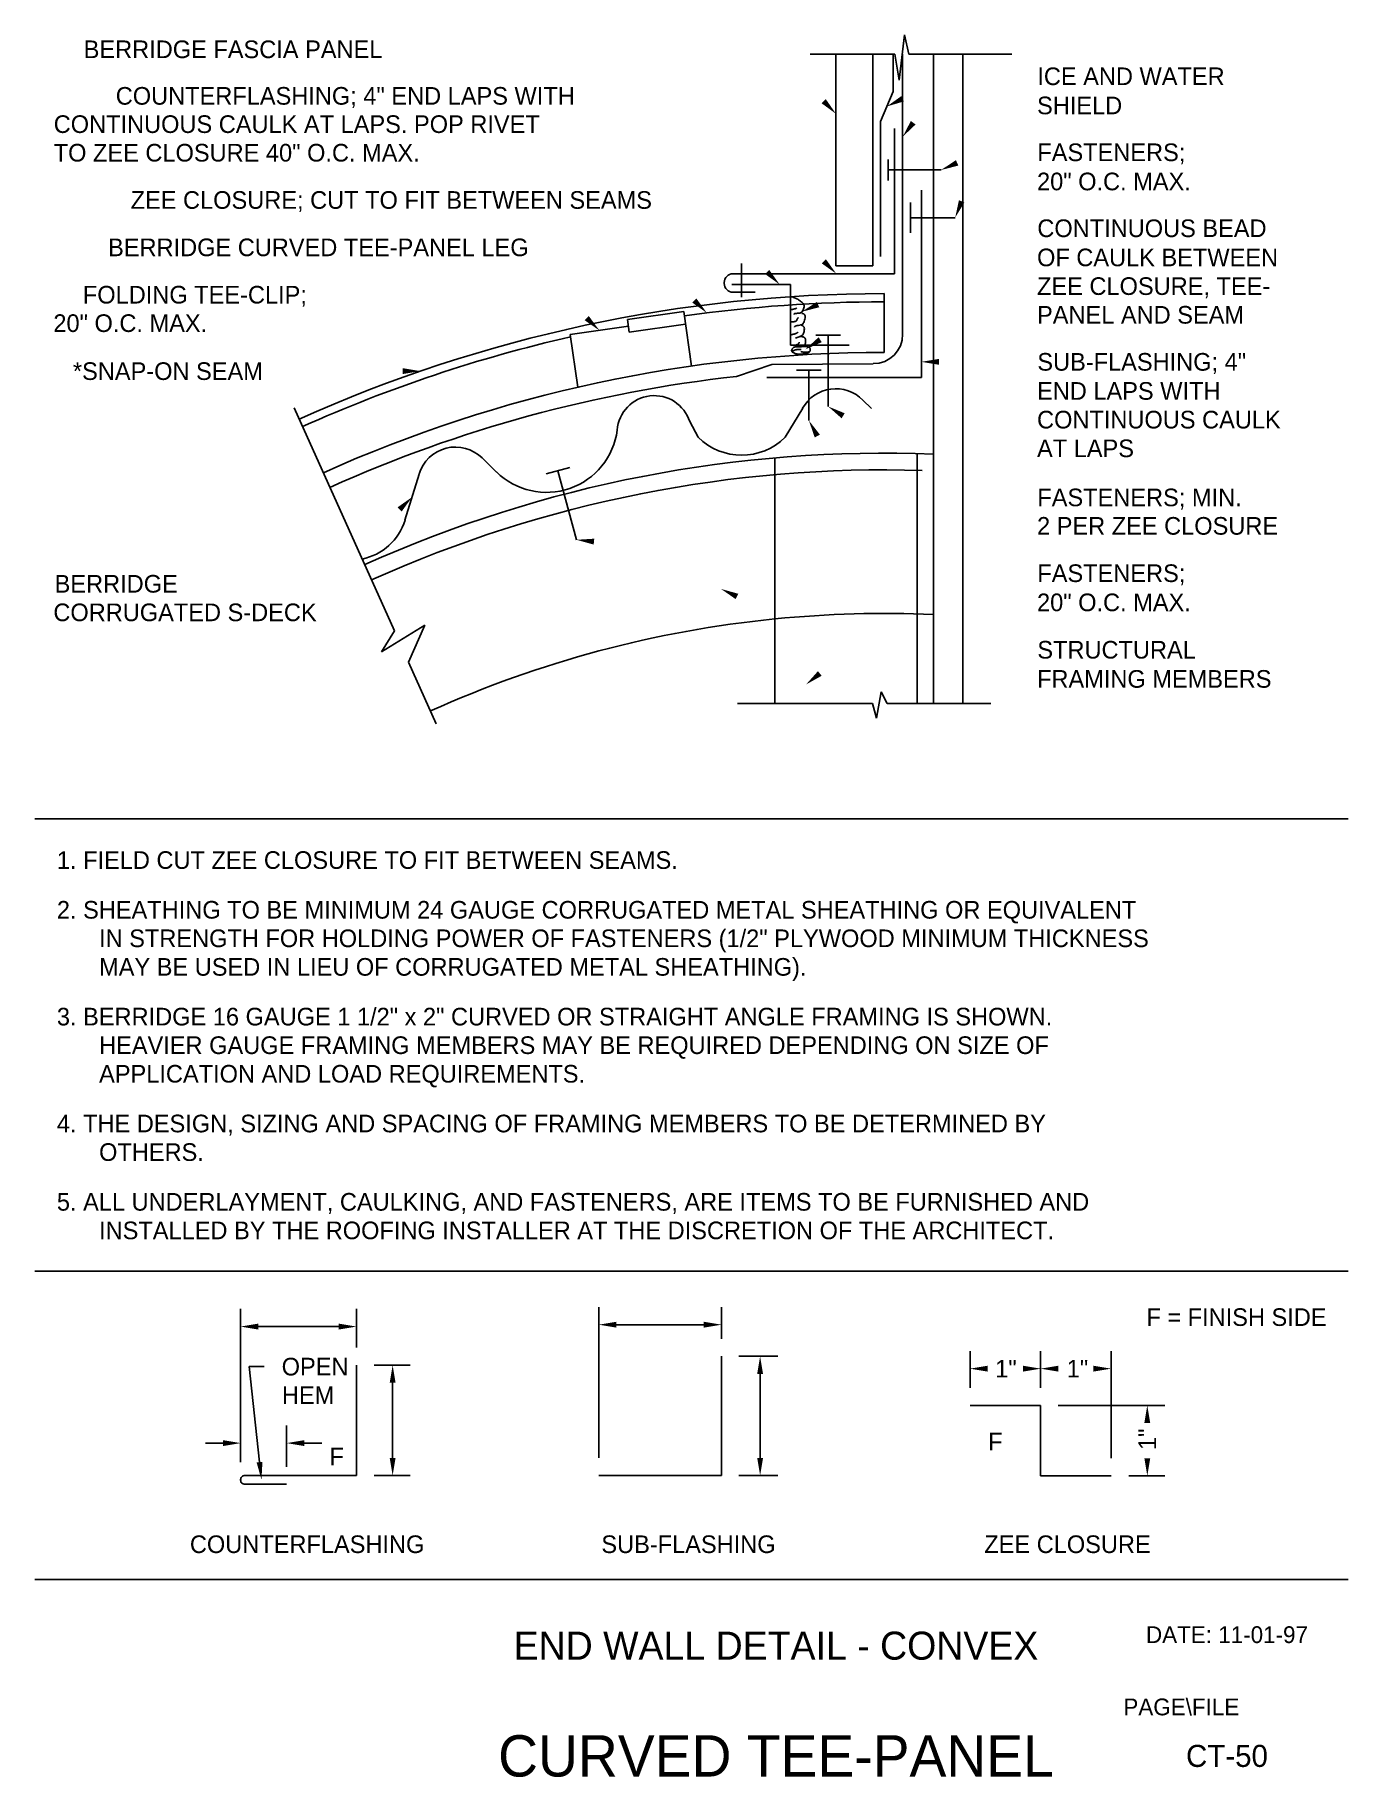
# Model space of a CAD drawing. Extents: x 1.5 to 23.8, y 0.8 to 30.4.
import ezdxf
from ezdxf.enums import TextEntityAlignment as Align

# ---------------------------------------------------------------- set-up
doc = ezdxf.new("R2010")
doc.units = 0
doc.header["$LTSCALE"] = 0.5
doc.linetypes.add('HIDDENX2', pattern=[0])
for name, color, linetype in [('BORDER', 7, 'CONTINUOUS'), ('CMP-FLSH', 7, 'CONTINUOUS'), ('DIM-TXT', 7, 'CONTINUOUS'), ('STRCTR', 7, 'CONTINUOUS')]:
    doc.layers.add(name, color=color, linetype=linetype)

msp = doc.modelspace()

# ---------------------------------------------------------------- linework, layer by layer
at = {"layer": 'BORDER', "color": 0, "linetype": 'CONTINUOUS'}
for p, q in [((1.473, 17.062), (23.82, 17.062)), ((1.473, 9.37), (23.82, 9.37)), ((23.82, 4.125), (1.473, 4.125))]:
    msp.add_line(p, q, dxfattribs=at)
at = {"layer": 'CMP-FLSH', "color": 0, "linetype": 'CONTINUOUS'}
for p, q in [((15.105, 30.072), (15.105, 26.467)), ((15.73, 30.072), (15.73, 26.467)), ((16.079, 29.432), (16.079, 30.072)), ((16.239, 30.072), (16.239, 25.305)), ((15.86, 28.925), (16.079, 29.432)), ((15.86, 26.628), (15.86, 28.925)), ((16.101, 26.334), (16.101, 28.807)), ((15.993, 28.278), (15.993, 27.92)), ((15.993, 28.099), (16.892, 28.099)), ((16.558, 24.57), (16.558, 27.757)), ((16.371, 27.544), (16.371, 27.032)), ((16.371, 27.288), (17.133, 27.288)), ((13.498, 26.507), (13.498, 25.938)), ((15.73, 26.467), (15.105, 26.467)), ((13.203, 26.184), (13.203, 26.17)), ((14.33, 26.151), (13.33, 26.151)), ((13.353, 26.334), (16.101, 26.334)), ((14.33, 26.151), (14.33, 25.121)), ((13.353, 26.02), (13.727, 26.02)), ((15.924, 24.997), (15.924, 25.997)), ((15.182, 25.292), (14.762, 25.292)), ((14.972, 25.292), (14.972, 24.077)), ((15.33, 25.121), (14.33, 25.121)), ((14.016, 24.792), (13.412, 24.588)), ((14.016, 24.792), (15.74, 24.804)), ((14.854, 24.695), (14.433, 24.695)), ((14.644, 24.695), (14.644, 23.837)), ((16.558, 24.57), (13.93, 24.57)), ((10.577, 23.038), (10.171, 22.929)), ((10.374, 22.983), (10.689, 21.809)), ((6.944, 5.893), (6.944, 7.772)), ((13.154, 7.921), (13.154, 5.893)), ((17.386, 7.087), (18.586, 7.087)), ((18.586, 7.087), (18.586, 5.887)), ((4.974, 5.816), (4.974, 5.821)), ((6.944, 5.893), (5.046, 5.893)), ((5.756, 5.744), (5.046, 5.744)), ((13.154, 5.893), (11.067, 5.893)), ((18.586, 5.887), (19.786, 5.887))]:
    msp.add_line(p, q, dxfattribs=at)
at = {"layer": 'CMP-FLSH', "color": 0, "linetype": 'HIDDENX2'}
for p, q in [((12.517, 25.693), (11.556, 25.556)), ((11.556, 25.556), (11.586, 25.34)), ((12.517, 25.693), (12.649, 24.765)), ((11.572, 25.441), (10.584, 25.3)), ((10.584, 25.3), (10.711, 24.405)), ((11.586, 25.34), (12.547, 25.477))]:
    msp.add_line(p, q, dxfattribs=at)
at = {"layer": 'CMP-FLSH', "color": 0, "linetype": 'CONTINUOUS'}
for points in [[(14.332, 25.948, 0), (14.347, 25.944, 0), (14.363, 25.939, 0), (14.381, 25.933, 0), (14.4, 25.925, 0), (14.418, 25.917, 0), (14.437, 25.908, 0), (14.453, 25.9, 0), (14.468, 25.891, 0), (14.481, 25.883, 0), (14.49, 25.876, 0), (14.5, 25.868, 0), (14.512, 25.859, 0), (14.523, 25.849, 0), (14.534, 25.838, 0), (14.544, 25.827, 0), (14.553, 25.816, 0), (14.559, 25.805, 0), (14.562, 25.795, 0), (14.563, 25.783, 0), (14.561, 25.769, 0), (14.557, 25.754, 0), (14.552, 25.738, 0), (14.545, 25.723, 0), (14.538, 25.708, 0), (14.529, 25.694, 0), (14.521, 25.683, 0), (14.513, 25.674, 0), (14.502, 25.668, 0), (14.487, 25.665, 0), (14.47, 25.663, 0), (14.451, 25.662, 0), (14.432, 25.661, 0), (14.415, 25.659, 0), (14.402, 25.656, 0), (14.393, 25.65, 0), (14.391, 25.641, 0)], [(14.337, 25.73, 0), (14.34, 25.729, 0), (14.344, 25.729, 0), (14.348, 25.729, 0), (14.352, 25.729, 0), (14.357, 25.729, 0), (14.361, 25.729, 0), (14.366, 25.729, 0), (14.369, 25.729, 0), (14.373, 25.73, 0), (14.379, 25.731, 0), (14.387, 25.733, 0), (14.395, 25.735, 0), (14.403, 25.737, 0), (14.412, 25.74, 0), (14.42, 25.743, 0), (14.428, 25.746, 0), (14.435, 25.75, 0), (14.44, 25.753, 0)], [(14.337, 25.521, 0), (14.345, 25.519, 0), (14.354, 25.518, 0), (14.365, 25.518, 0), (14.377, 25.518, 0), (14.388, 25.519, 0), (14.399, 25.521, 0), (14.41, 25.524, 0), (14.419, 25.527, 0), (14.427, 25.53, 0), (14.432, 25.534, 0), (14.436, 25.541, 0), (14.44, 25.549, 0), (14.445, 25.559, 0), (14.449, 25.568, 0), (14.453, 25.576, 0), (14.457, 25.582, 0), (14.462, 25.586, 0), (14.467, 25.586, 0)], [(14.522, 25.66, 0), (14.527, 25.66, 0), (14.534, 25.659, 0), (14.541, 25.657, 0), (14.548, 25.654, 0), (14.555, 25.65, 0), (14.562, 25.646, 0), (14.568, 25.642, 0), (14.573, 25.637, 0), (14.576, 25.632, 0), (14.58, 25.618, 0), (14.581, 25.602, 0), (14.579, 25.583, 0), (14.576, 25.563, 0), (14.571, 25.543, 0), (14.564, 25.524, 0), (14.556, 25.506, 0), (14.548, 25.491, 0), (14.54, 25.479, 0), (14.528, 25.471, 0), (14.511, 25.465, 0), (14.49, 25.46, 0), (14.467, 25.456, 0), (14.445, 25.452, 0), (14.426, 25.447, 0), (14.41, 25.442, 0), (14.401, 25.434, 0), (14.4, 25.423, 0)], [(14.337, 25.298, 0), (14.346, 25.298, 0), (14.356, 25.3, 0), (14.367, 25.302, 0), (14.379, 25.304, 0), (14.391, 25.307, 0), (14.403, 25.31, 0), (14.413, 25.314, 0), (14.423, 25.317, 0), (14.431, 25.321, 0), (14.434, 25.322, 0), (14.436, 25.324, 0), (14.439, 25.326, 0), (14.442, 25.328, 0), (14.445, 25.33, 0), (14.448, 25.333, 0), (14.451, 25.335, 0), (14.453, 25.337, 0), (14.454, 25.34, 0)], [(14.499, 25.465, 0), (14.506, 25.464, 0), (14.514, 25.462, 0), (14.522, 25.458, 0), (14.531, 25.453, 0), (14.539, 25.448, 0), (14.547, 25.442, 0), (14.553, 25.436, 0), (14.559, 25.429, 0), (14.562, 25.423, 0), (14.565, 25.412, 0), (14.567, 25.399, 0), (14.566, 25.383, 0), (14.564, 25.367, 0), (14.561, 25.351, 0), (14.557, 25.335, 0), (14.552, 25.321, 0), (14.546, 25.308, 0), (14.54, 25.298, 0), (14.53, 25.289, 0), (14.516, 25.28, 0), (14.499, 25.272, 0), (14.48, 25.264, 0), (14.462, 25.257, 0), (14.445, 25.251, 0), (14.431, 25.246, 0), (14.421, 25.243, 0), (14.418, 25.242, 0)], [(14.499, 25.265, 0), (14.506, 25.267, 0), (14.515, 25.267, 0), (14.525, 25.266, 0), (14.535, 25.264, 0), (14.545, 25.261, 0), (14.555, 25.257, 0), (14.563, 25.252, 0), (14.57, 25.247, 0), (14.576, 25.242, 0), (14.581, 25.233, 0), (14.584, 25.222, 0), (14.587, 25.209, 0), (14.588, 25.195, 0), (14.588, 25.181, 0), (14.587, 25.166, 0), (14.586, 25.153, 0), (14.583, 25.141, 0), (14.58, 25.131, 0), (14.579, 25.129, 0), (14.578, 25.127, 0), (14.577, 25.125, 0), (14.575, 25.123, 0), (14.574, 25.12, 0), (14.572, 25.119, 0), (14.57, 25.117, 0), (14.568, 25.117, 0), (14.567, 25.117, 0)], [(14.482, 25.09, 0), (14.473, 25.092, 0), (14.462, 25.094, 0), (14.45, 25.094, 0), (14.438, 25.093, 0), (14.425, 25.092, 0), (14.412, 25.09, 0), (14.401, 25.087, 0), (14.391, 25.083, 0), (14.382, 25.079, 0), (14.378, 25.075, 0), (14.372, 25.07, 0), (14.367, 25.064, 0), (14.362, 25.057, 0), (14.357, 25.049, 0), (14.353, 25.042, 0), (14.35, 25.035, 0), (14.349, 25.028, 0), (14.349, 25.022, 0), (14.353, 25.015, 0), (14.359, 25.007, 0), (14.367, 25.001, 0), (14.376, 24.994, 0), (14.387, 24.988, 0), (14.398, 24.983, 0), (14.409, 24.979, 0), (14.418, 24.975, 0), (14.427, 24.973, 0), (14.445, 24.97, 0), (14.466, 24.968, 0), (14.489, 24.968, 0), (14.514, 24.969, 0), (14.539, 24.971, 0), (14.564, 24.974, 0), (14.587, 24.978, 0), (14.608, 24.983, 0), (14.625, 24.988, 0), (14.629, 24.989, 0), (14.633, 24.991, 0), (14.637, 24.993, 0), (14.641, 24.996, 0), (14.646, 24.999, 0), (14.65, 25.002, 0), (14.653, 25.005, 0), (14.656, 25.008, 0), (14.658, 25.011, 0), (14.661, 25.016, 0), (14.663, 25.023, 0), (14.664, 25.031, 0), (14.665, 25.039, 0), (14.665, 25.048, 0), (14.665, 25.056, 0), (14.664, 25.064, 0), (14.662, 25.07, 0), (14.658, 25.075, 0), (14.646, 25.084, 0), (14.629, 25.09, 0), (14.609, 25.094, 0), (14.587, 25.096, 0), (14.564, 25.096, 0), (14.541, 25.095, 0), (14.518, 25.093, 0), (14.498, 25.092, 0), (14.482, 25.09, 0)], [(14.349, 25.011, 0), (14.355, 25.014, 0), (14.362, 25.018, 0), (14.369, 25.022, 0), (14.377, 25.026, 0), (14.386, 25.03, 0), (14.394, 25.034, 0), (14.402, 25.037, 0), (14.409, 25.039, 0), (14.416, 25.041, 0), (14.425, 25.043, 0), (14.438, 25.044, 0), (14.452, 25.044, 0), (14.467, 25.045, 0), (14.481, 25.045, 0), (14.495, 25.045, 0), (14.505, 25.045, 0), (14.512, 25.045, 0), (14.515, 25.045, 0)], [(14.4, 25.117, 0), (14.406, 25.118, 0), (14.414, 25.119, 0), (14.422, 25.122, 0), (14.431, 25.125, 0), (14.44, 25.129, 0), (14.448, 25.132, 0), (14.455, 25.136, 0), (14.462, 25.141, 0), (14.467, 25.145, 0), (14.469, 25.146, 0), (14.471, 25.149, 0), (14.473, 25.151, 0), (14.475, 25.154, 0), (14.476, 25.157, 0), (14.478, 25.16, 0), (14.479, 25.163, 0), (14.48, 25.166, 0), (14.481, 25.168, 0)], [(14.504, 25.011, 0), (14.51, 25.009, 0), (14.517, 25.007, 0), (14.524, 25.006, 0), (14.533, 25.004, 0), (14.541, 25.003, 0), (14.549, 25.001, 0), (14.557, 25, 0), (14.564, 25, 0), (14.57, 24.999, 0), (14.579, 24.999, 0), (14.59, 25, 0), (14.603, 25.001, 0), (14.616, 25.002, 0), (14.629, 25.003, 0), (14.64, 25.005, 0), (14.65, 25.006, 0), (14.656, 25.007, 0), (14.658, 25.007, 0)]]:
    msp.add_polyline3d(points, dxfattribs=at)
for centre, radius, start, end in [((13.353, 26.184), 0.15, 90.0095, 179.9926), ((13.353, 26.17), 0.15, 180.0077, 269.9904), ((15.924, 1.746), 24.251, 90, 114.2259), ((15.739, 25.305), 0.5, 270.1282, 359.9994), ((15.924, 1.746), 23.251, 90, 114.2259), ((15.924, 1.745), 22.98, 96.2748, 114.2259), ((5.046, 5.821), 0.072, 89.9993, 180.0007), ((5.046, 5.816), 0.072, 179.9978, 270.0007)]:
    msp.add_arc(centre, radius, start, end, dxfattribs=at)
at = {"layer": 'CMP-FLSH', "color": 0, "linetype": 'HIDDENX2'}
for centre, start, end in [((15.924, 1.745), 90, 98.0974), ((15.924, 1.746), 102.7811, 114.2259)]:
    msp.add_arc(centre, 24.112, start, end, dxfattribs=at)
at = {"layer": 'DIM-TXT', "color": 0, "linetype": 'CONTINUOUS'}
for p, q in [((4.974, 6.121), (4.974, 8.727)), ((6.944, 8.072), (6.944, 8.727)), ((11.067, 6.193), (11.067, 8.759)), ((13.154, 8.221), (13.154, 8.759)), ((5.274, 8.427), (6.644, 8.427)), ((12.854, 8.459), (11.367, 8.459)), ((17.386, 7.387), (17.386, 8.011)), ((18.586, 7.387), (18.586, 8.011)), ((19.786, 6.187), (19.786, 8.011)), ((5.296, 6.12), (5.12, 7.746)), ((5.12, 7.746), (5.373, 7.746)), ((7.244, 7.772), (7.861, 7.772)), ((13.454, 7.921), (14.114, 7.921)), ((7.561, 6.193), (7.561, 7.472)), ((13.814, 6.193), (13.814, 7.621)), ((18.886, 7.087), (20.702, 7.087)), ((5.756, 6.044), (5.756, 6.745)), ((4.674, 6.445), (4.374, 6.445)), ((6.056, 6.445), (6.356, 6.445)), ((7.244, 5.893), (7.861, 5.893)), ((13.454, 5.893), (14.114, 5.893)), ((20.086, 5.887), (20.702, 5.887))]:
    msp.add_line(p, q, dxfattribs=at)
at = {"layer": 'DIM-TXT', "color": 0, "linetype": 'CONTINUOUS', "extrusion": (0, 0, -1)}
for points in [[(-16.261, 29.266), (-15.969, 29.179), (-16.217, 29.356)], [(-14.931, 29.304), (-15.105, 29.055), (-14.86, 29.234)], [(-16.459, 28.873), (-16.239, 28.664), (-16.379, 28.933)], [(-17.187, 28.174), (-16.892, 28.099), (-17.146, 28.266)], [(-17.29, 27.548), (-17.133, 27.288), (-17.197, 27.585)], [(-13.97, 26.399), (-14.147, 26.151), (-13.9, 26.328)], [(-14.933, 26.582), (-15.11, 26.334), (-14.862, 26.511)], [(-12.729, 25.915), (-12.907, 25.668), (-12.659, 25.844)], [(-14.82, 25.764), (-14.525, 25.689), (-14.78, 25.855)], [(-10.898, 25.616), (-11.078, 25.371), (-10.828, 25.544)], [(-14.863, 25.17), (-14.584, 25.048), (-14.809, 25.254)], [(-7.733, 24.728), (-8.033, 24.678), (-7.733, 24.628)], [(-15.2, 23.876), (-14.972, 24.077), (-15.253, 23.961)], [(-14.743, 23.55), (-14.644, 23.837), (-14.831, 23.598)], [(-7.644, 22.36), (-7.892, 22.536), (-7.714, 22.289)], [(-10.982, 21.728), (-10.689, 21.809), (-10.992, 21.828)], [(-13.398, 20.8), (-13.148, 20.974), (-13.441, 20.891)], [(-14.861, 19.496), (-14.595, 19.348), (-14.798, 19.574)]]:
    msp.add_solid(points, dxfattribs=at)
at = {"layer": 'DIM-TXT', "color": 0, "linetype": 'CONTINUOUS', "extrusion": (-1.22461e-16, 1.22461e-16, -1)}
msp.add_solid([(-16.858, 24.786), (-16.558, 24.836), (-16.858, 24.886)], dxfattribs=at)
at = {"layer": 'DIM-TXT', "color": 0, "linetype": 'CONTINUOUS'}
for points in [[(5.274, 8.477), (5.274, 8.377), (4.974, 8.427)], [(6.644, 8.477), (6.644, 8.377), (6.944, 8.427)], [(11.367, 8.509), (11.367, 8.409), (11.067, 8.459)], [(12.854, 8.509), (12.854, 8.409), (13.154, 8.459)], [(7.511, 7.472), (7.611, 7.472), (7.561, 7.772)], [(13.764, 7.621), (13.864, 7.621), (13.814, 7.921)], [(17.686, 7.761), (17.686, 7.661), (17.386, 7.711)], [(18.286, 7.761), (18.286, 7.661), (18.586, 7.711)], [(18.886, 7.761), (18.886, 7.661), (18.586, 7.711)], [(19.486, 7.761), (19.486, 7.661), (19.786, 7.711)], [(20.352, 6.787), (20.452, 6.787), (20.402, 7.087)], [(4.674, 6.495), (4.674, 6.395), (4.974, 6.445)], [(6.056, 6.495), (6.056, 6.395), (5.756, 6.445)], [(5.247, 6.115), (5.346, 6.126), (5.329, 5.822)], [(7.511, 6.193), (7.611, 6.193), (7.561, 5.893)], [(13.764, 6.193), (13.864, 6.193), (13.814, 5.893)], [(20.352, 6.187), (20.452, 6.187), (20.402, 5.887)]]:
    msp.add_solid(points, dxfattribs=at)
at = {"layer": 'STRCTR', "color": 0, "linetype": 'CONTINUOUS'}
for p, q in [((16.272, 30.398), (16.18, 29.627)), ((16.345, 30.072), (16.272, 30.398)), ((16.107, 30.072), (14.668, 30.072)), ((16.18, 29.627), (16.107, 30.072)), ((18.096, 30.072), (16.345, 30.072)), ((16.764, 30.072), (16.764, 19.026)), ((17.264, 30.072), (17.264, 19.026)), ((5.886, 24.053), (7.592, 20.262)), ((14.242, 23.555), (14.538, 24.047)), ((15.563, 24.186), (15.707, 24.043)), ((12.616, 23.82), (12.759, 23.555)), ((9.084, 23.202), (9.328, 22.962)), ((14.064, 23.202), (14.064, 19.026)), ((7.771, 22.144), (8.012, 22.928)), ((7.372, 19.905), (8.106, 20.358)), ((7.592, 20.262), (7.372, 19.905)), ((8.106, 20.358), (7.833, 19.726)), ((7.833, 19.726), (8.304, 18.679)), ((15.729, 19.026), (13.429, 19.026)), ((15.796, 18.774), (15.729, 19.026)), ((15.876, 19.222), (15.796, 18.774)), ((15.976, 19.026), (15.876, 19.222)), ((15.976, 19.026), (17.741, 19.026))]:
    msp.add_line(p, q, dxfattribs=at)
at = {"layer": 'STRCTR', "color": 0, "linetype": 'HIDDENX2'}
msp.add_line((16.486, 19.026), (16.486, 23.275), dxfattribs=at)
at = {"layer": 'STRCTR', "color": 0, "linetype": 'CONTINUOUS'}
for centre, radius, start, end in [((15.103, 23.731), 0.648, 44.695, 150.7942), ((12.013, 23.629), 0.632, 17.6181, 175.7512), ((10.178, 23.83), 1.214, 225.609, 352.6918), ((13.5, 24.297), 1.049, 225.0002, 314.9998), ((15.924, 1.746), 21.537, 87.765, 114.2259), ((8.631, 22.739), 0.648, 45.609, 162.985), ((6.852, 22.425), 0.962, 281.4445, 342.985), ((15.924, 1.745), 18.81, 95.6754, 114.2258)]:
    msp.add_arc(centre, radius, start, end, dxfattribs=at)
at = {"layer": 'STRCTR', "color": 0, "linetype": 'HIDDENX2'}
for radius, start, end in [(21.253, 88.2527, 114.2259), (18.81, 87.4408, 95.6753)]:
    msp.add_arc((15.924, 1.746), radius, start, end, dxfattribs=at)

# ---------------------------------------------------------------- texts
at = {"layer": 'BORDER', "color": 0, "linetype": 'CONTINUOUS'}
for s, height, p in [('DATE: 11-01-97', 0.2853, (21.758, 3.187)), ('CT-50', 0.375, (21.758, 1.125))]:
    msp.add_text(s, height=height, dxfattribs=at).set_placement(p, align=Align.MIDDLE)
msp.add_text('PAGE\\FILE', height=0.2853, dxfattribs=at).set_placement((19.995, 1.815))
at = {"layer": 'BORDER', "color": 0}
msp.add_text('CURVED TEE-PANEL', height=0.70312, dxfattribs=at).set_placement((14.084, 1.125), align=Align.MIDDLE)
at = {"layer": 'DIM-TXT', "color": 0, "linetype": 'CONTINUOUS'}
for s, p in [('BERRIDGE FASCIA PANEL', (7.387, 30.152)), ('COUNTERFLASHING; 4" END LAPS WITH', (10.66, 29.36)), ('ZEE CLOSURE; CUT TO FIT BETWEEN SEAMS', (11.974, 27.589)), ('BERRIDGE CURVED TEE-PANEL LEG', (9.875, 26.783)), ('FOLDING TEE-CLIP;', (6.102, 25.978)), ('*SNAP-ON SEAM', (5.353, 24.678)), ('BERRIDGE', (3.905, 21.061))]:
    msp.add_text(s, height=0.3, dxfattribs=at).set_placement(p, align=Align.MIDDLE_RIGHT)
for s, p in [('ICE AND WATER', (18.531, 29.693)), ('FASTENERS;', (18.531, 28.4)), ('CONTINUOUS BEAD', (18.531, 27.108)), ('SUB-FLASHING; 4"', (18.531, 24.836)), ('FASTENERS; MIN.', (18.531, 22.53)), ('FASTENERS;', (18.531, 21.241)), ('STRUCTURAL', (18.531, 19.939)), ('OPEN', (5.673, 7.746))]:
    msp.add_text(s, height=0.3, dxfattribs=at).set_placement(p, align=Align.MIDDLE_LEFT)
for s, p in [('SHIELD', (18.526, 29.047)), ('CONTINUOUS CAULK AT LAPS. POP RIVET', (1.794, 28.729)), ('TO ZEE CLOSURE 40" O.C. MAX.', (1.794, 28.243)), ('20" O.C. MAX.', (18.526, 27.754)), ('OF CAULK BETWEEN', (18.526, 26.462)), ('ZEE CLOSURE, TEE-', (18.526, 25.974)), ('PANEL AND SEAM', (18.526, 25.486)), ('20" O.C. MAX.', (1.788, 25.344)), ('END LAPS WITH', (18.526, 24.191)), ('CONTINUOUS CAULK', (18.526, 23.703)), ('AT LAPS', (18.526, 23.215)), ('2 PER ZEE CLOSURE', (18.526, 21.896)), ('20" O.C. MAX.', (18.526, 20.595)), ('CORRUGATED S-DECK', (1.788, 20.425)), ('FRAMING MEMBERS', (18.526, 19.293)), ('1. FIELD CUT ZEE CLOSURE TO FIT BETWEEN SEAMS.', (1.848, 16.212)), ('2. SHEATHING TO BE MINIMUM 24 GAUGE CORRUGATED METAL SHEATHING OR EQUIVALENT', (1.848, 15.366)), ('IN STRENGTH FOR HOLDING POWER OF FASTENERS (1/2" PLYWOOD MINIMUM THICKNESS', (2.566, 14.881)), ('MAY BE USED IN LIEU OF CORRUGATED METAL SHEATHING).', (2.566, 14.395)), ('3. BERRIDGE 16 GAUGE 1 1/2" x 2" CURVED OR STRAIGHT ANGLE FRAMING IS SHOWN.', (1.848, 13.549)), ('HEAVIER GAUGE FRAMING MEMBERS MAY BE REQUIRED DEPENDING ON SIZE OF', (2.566, 13.063)), ('APPLICATION AND LOAD REQUIREMENTS.', (2.566, 12.577)), ('4. THE DESIGN, SIZING AND SPACING OF FRAMING MEMBERS TO BE DETERMINED BY', (1.848, 11.731)), ('OTHERS.', (2.566, 11.245)), ('5. ALL UNDERLAYMENT, CAULKING, AND FASTENERS, ARE ITEMS TO BE FURNISHED AND', (1.848, 10.399)), ('INSTALLED BY THE ROOFING INSTALLER AT THE DISCRETION OF THE ARCHITECT.', (2.566, 9.913)), ('HEM', (5.677, 7.112)), ('F', (17.695, 6.322)), ('F', (6.486, 6.069))]:
    msp.add_text(s, height=0.3, dxfattribs=at).set_placement(p)
msp.add_text('F = FINISH SIDE', height=0.3, dxfattribs=at).set_placement((23.452, 8.438), align=Align.RIGHT)
for p in [(17.997, 7.711), (19.214, 7.711)]:
    msp.add_text('1"', height=0.3, dxfattribs=at).set_placement(p, align=Align.MIDDLE_CENTER)
msp.add_text('1"', height=0.3, rotation=90, dxfattribs=at).set_placement((20.402, 6.509), align=Align.MIDDLE_CENTER)
for s, p in [('COUNTERFLASHING', (6.106, 4.575)), ('SUB-FLASHING', (12.595, 4.575)), ('ZEE CLOSURE', (19.044, 4.575))]:
    msp.add_text(s, height=0.3, dxfattribs=at).set_placement(p, align=Align.CENTER)
msp.add_text('END WALL DETAIL - CONVEX', height=0.47683, dxfattribs=at).set_placement((14.084, 3), align=Align.MIDDLE)

doc.saveas('drawing.dxf')
